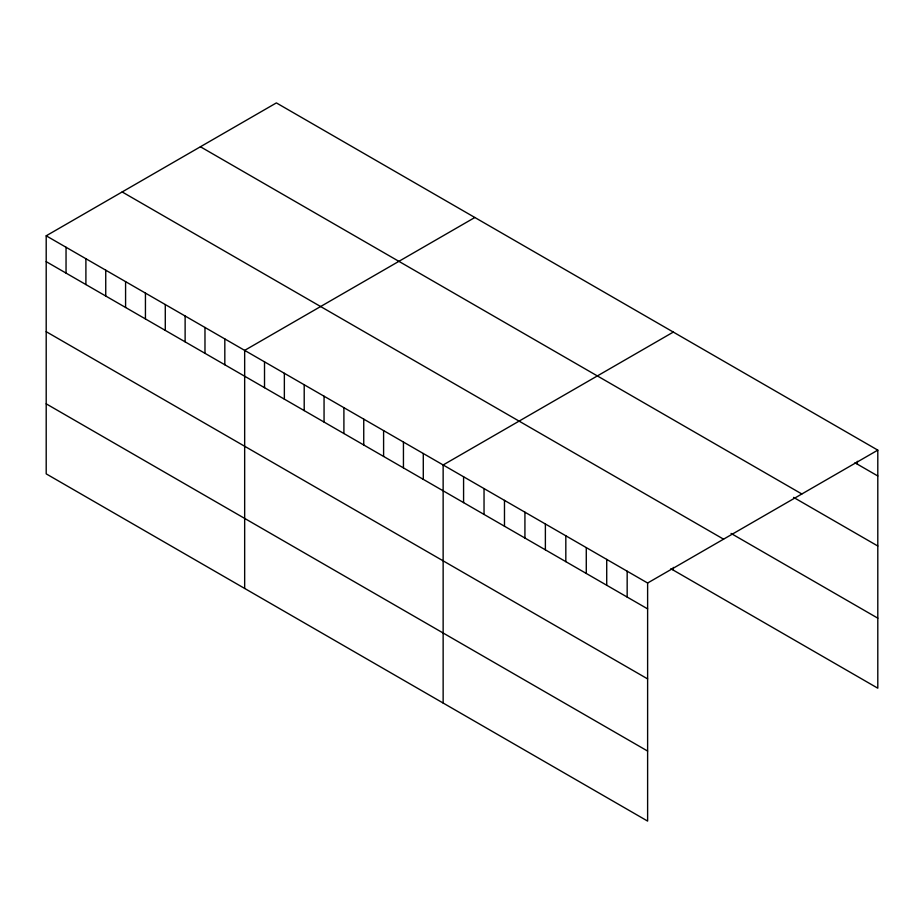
<?xml version="1.0" encoding="UTF-8"?>
<svg xmlns="http://www.w3.org/2000/svg" width="924" height="924" viewBox="0 0 924 924"><rect width="100%" height="100%" fill="white"/><g stroke="black" fill="none" stroke-linecap="round" stroke-linejoin="round"><path stroke-width="1.39" d="M46.2 235.805L647.62 583.021L647.62 821.09L46.2 473.862L46.2 235.805L276.38 102.91L877.8 450.138L877.8 688.195L670.836 568.71M474.855 217.487L244.664 350.381L244.664 588.449M673.319 332.074L443.139 464.968L443.139 703.037M647.62 583.021L877.8 450.138M854.943 462.774L877.8 475.976M200.427 146.766L801.836 493.982M793.601 497.401L877.8 546.003M731.057 533.437L877.8 618.168M122.164 191.949L723.573 539.177M46.2 261.642L647.62 608.87M46.2 331.681L647.62 678.897M46.2 403.834L647.62 751.062M857.356 461.295L857.356 464.171M673.319 567.394L673.319 570.143M627.165 571.217L627.165 597.066M606.721 559.413L606.721 585.25M586.278 547.609L586.278 573.446M565.823 535.804L565.823 561.642M545.379 524L545.379 549.838M524.924 512.196L524.924 538.034M504.481 500.392L504.481 526.23M484.037 488.577L484.037 514.425M463.582 476.772L463.582 502.621M423.284 453.511L423.284 479.348M403.442 442.053L403.442 467.891M383.599 430.596L383.599 456.433M363.744 419.138L363.744 444.975M343.901 407.68L343.901 433.518M324.058 396.223L324.058 422.06M304.204 384.765L304.204 410.603M284.361 373.308L284.361 399.145M264.518 361.838L264.518 387.687M224.821 338.923L224.821 364.772M204.978 327.466L204.978 353.315M185.123 316.008L185.123 341.845M165.28 304.55L165.28 330.388M145.438 293.093L145.438 318.93M125.583 281.635L125.583 307.473M105.74 270.178L105.74 296.015M85.897 258.72L85.897 284.557M66.043 247.262L66.043 273.1"/></g></svg>
